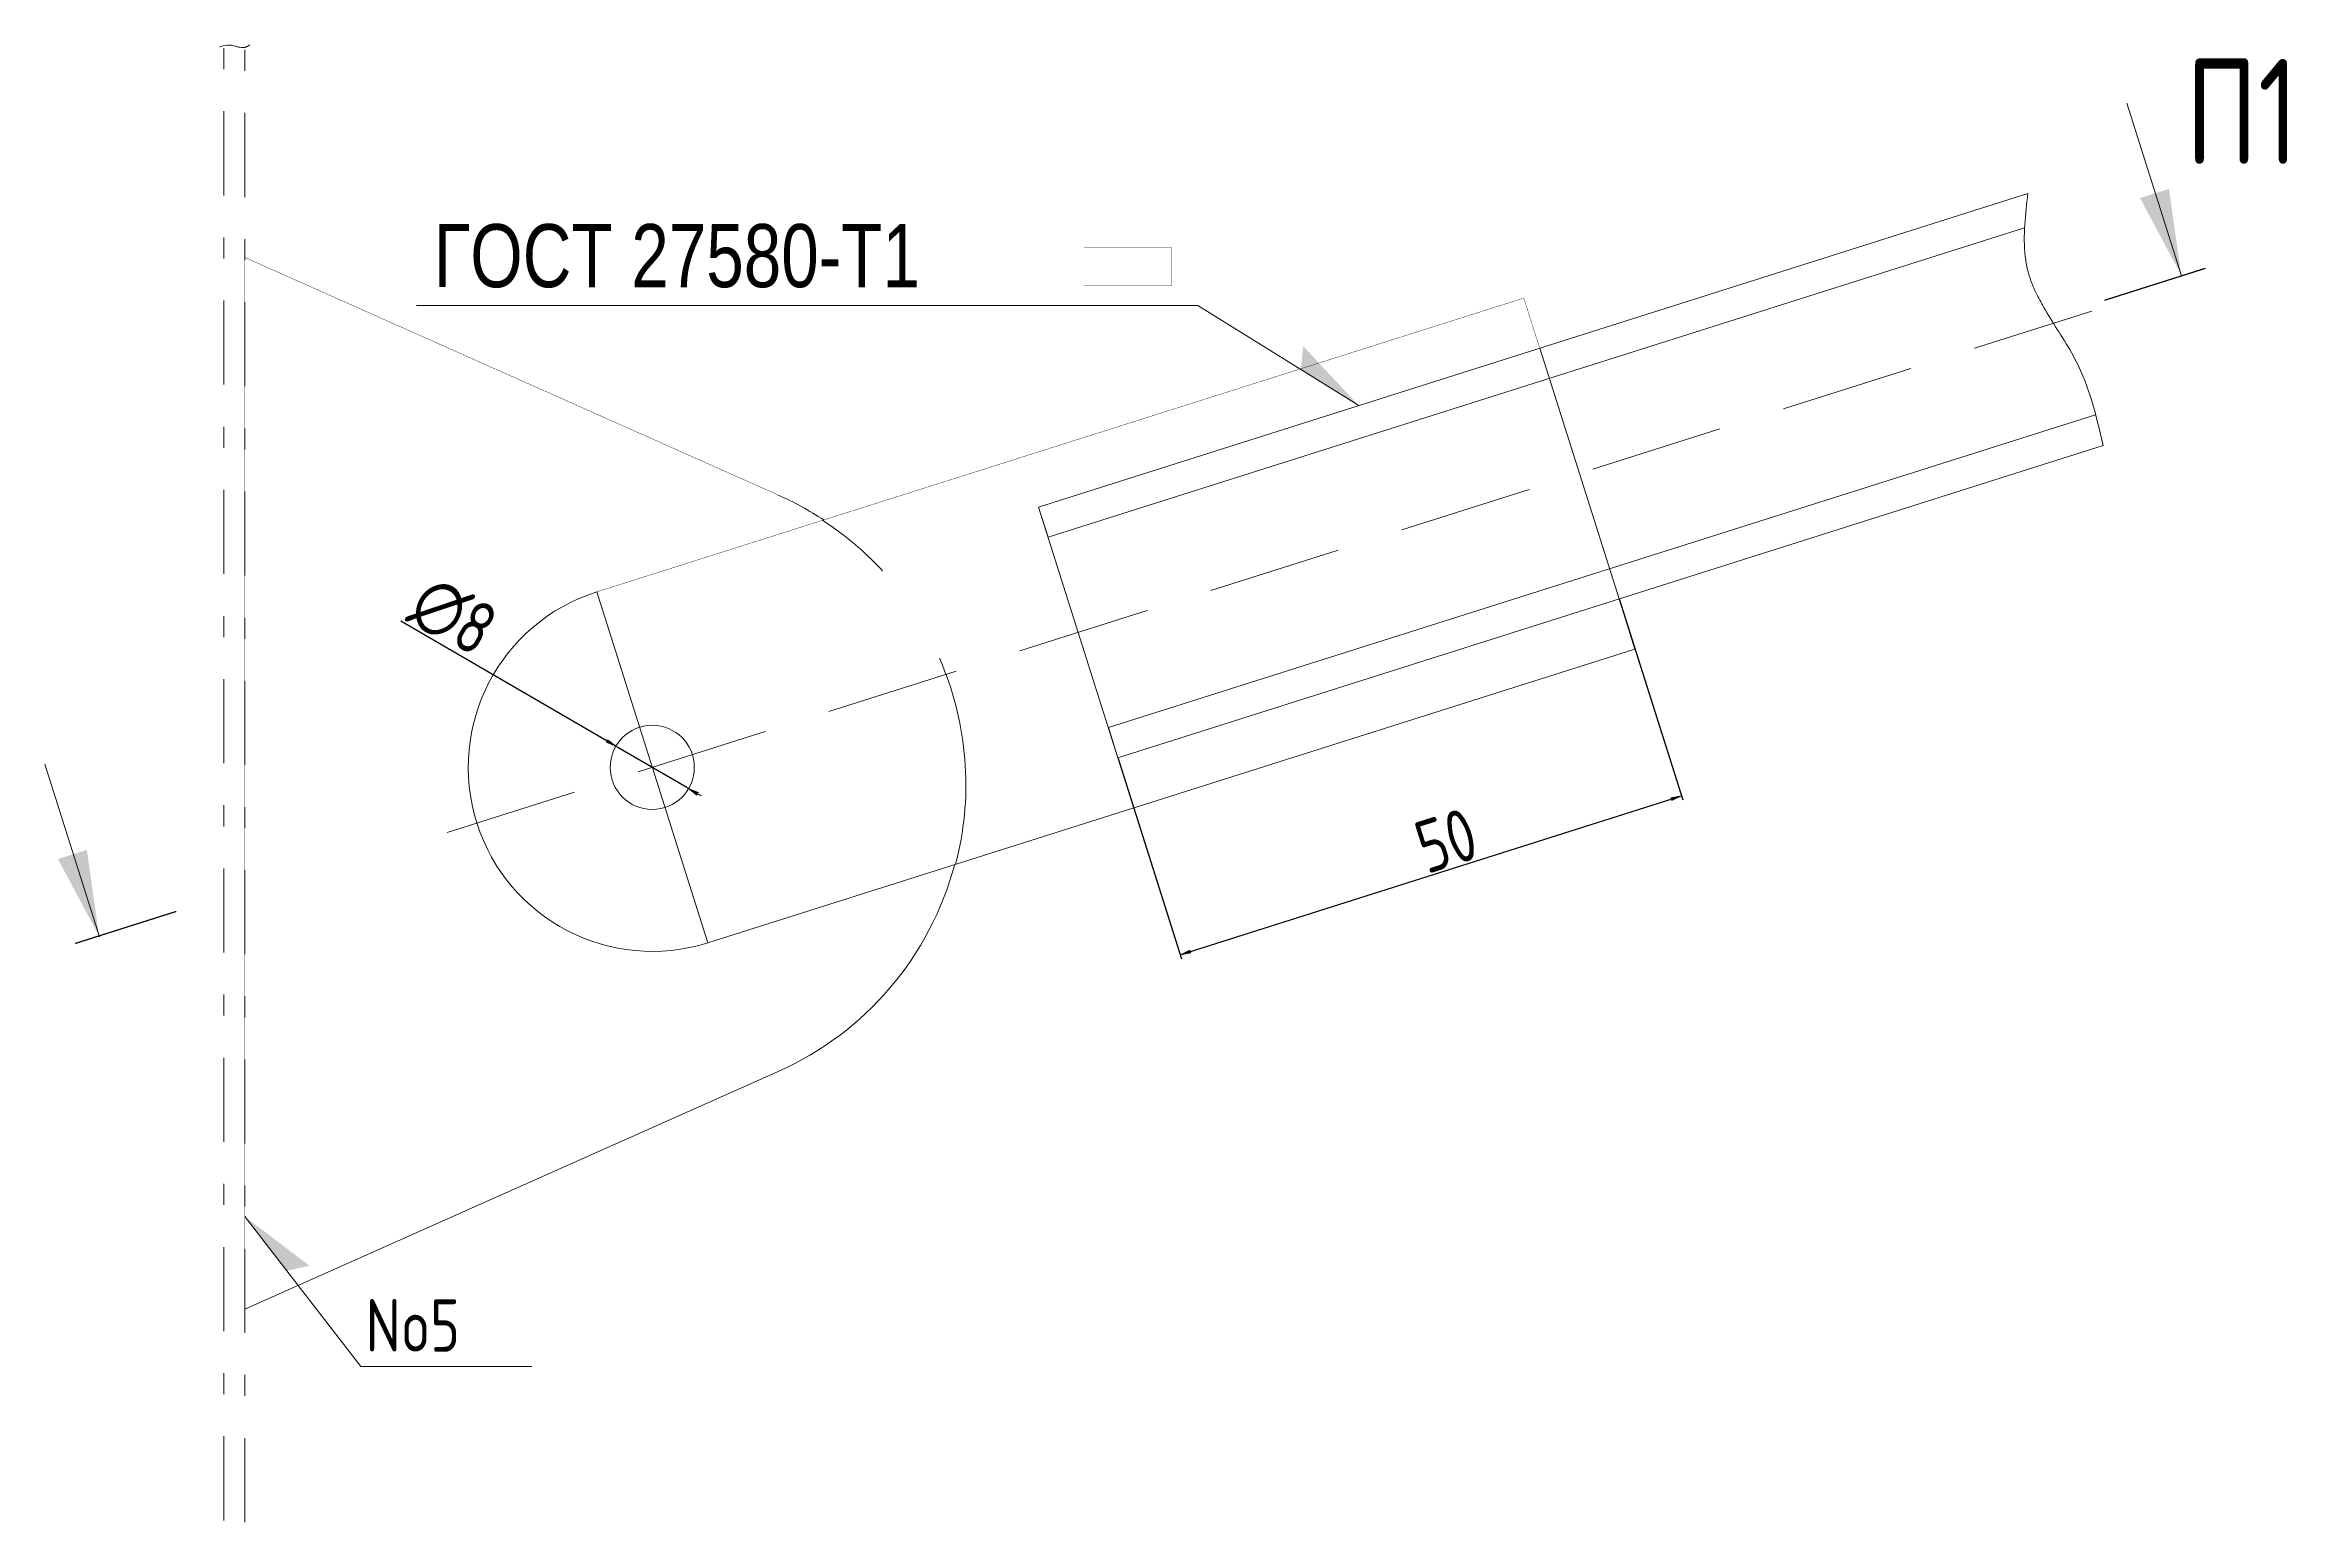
# Model space of a CAD drawing. Header units: millimetres. Extents: x 42007 to 66124, y -556 to 6894.
# Drawn here: x 62014 to 63081, y 796 to 1498 of the extents above; entities that cross this region are included whole.
import ezdxf

# ---------------------------------------------------------------- set-up
doc = ezdxf.new("R2010")
doc.units = ezdxf.units.MM
for name, pattern in [('K5LT32769', [0]), ('K5LT32781', [90, 40, -20, 10, -20]), ('K5LT32782', [150, 100, -50]), ('K5LT32784', [95.25, 63.5, -31.75]), ('K5LT32789', [0]), ('K5LT32790', [520, 450, -30, 10, -30]), ('K5LT_BASIC', [0]), ('K5LT_THIN', [0])]:
    doc.linetypes.add(name, pattern=pattern)
doc.layers.get('Defpoints').update_dxf_attribs({"color": 250})
doc.styles.add('KDIMTEXTSTYLE', font='GOST_AU.SHX', dxfattribs={"width": 0.96, "oblique": 15, "height": 5})
doc.styles.add('KTEXTSTYLE', font='GOST_AU.SHX', dxfattribs={"width": 0.96, "height": 5})
doc.styles.add('style5', font='arial.ttf', dxfattribs={"height": 3})
doc.dimstyles.new('KDIMSTYLE (1.00)', dxfattribs={"dimtxt": 5, "dimasz": 1, "dimexe": 2, "dimexo": 0, "dimgap": 1, "dimtad": 1, "dimtxsty": 'KDIMTEXTSTYLE', "dimsah": 1, "dimcen": 0, "dimdle": 1, "dimadec": 0, "dimazin": 0, "dimtfac": 0.667, "dimtmove": 0, "dimatfit": 3, "dimfxl": 1, "dimtvp": 1, "dimtolj": 1, "dimtzin": 0, "dimarcsym": 0})

# ---------------------------------------------------------------- blocks, each defined once
blk = doc.blocks.new('KDIMARROW_01')
blk.add_hatch(color=0).paths.add_polyline_path([(0, 0), (-5, 0.7), (-4.5, 0), (-5, -0.7)])
at = {"color": 0, "linetype": 'K5LT_THIN', "lineweight": 13}
for p, q in [((-4.5, 0), (-5, 0.7)), ((-5, 0.7), (0, 0)), ((0, 0), (-5, -0.7)), ((-5, -0.7), (-4.5, 0)), ((0, 0), (-1, 0))]:
    blk.add_line(p, q, dxfattribs=at)
blk = doc.blocks.new('*D442')
at = {"color": 0, "lineweight": -2, "transparency": 16777216}
for p, q in [((62762.8, 1235), (62793.1, 1139.4)), ((62524.5, 1159.5), (62554.8, 1063.9)), ((62555.1, 1066.1), (62791.5, 1141))]:
    blk.add_line(p, q, dxfattribs=at)
at = {"layer": 'Defpoints', "color": 0, "transparency": 16777216}
for p in [(62762.8, 1235), (62524.5, 1159.5), (62792.5, 1141.3)]:
    blk.add_point(p, dxfattribs=at)
at = {"color": 0, "lineweight": -2, "transparency": 16777216}
for p, rotation in [((62792.5, 1141.3), 17.57729643305069), ((62554.2, 1065.8), 197.5772964330507)]:
    blk.add_blockref('KDIMARROW_01', p, dxfattribs=dict(at, rotation=rotation))
at = {"color": 7, "transparency": 16777216, "insert": (62680.7, 1120.1), "char_height": 5, "attachment_point": 5, "rotation": 17.5773, "style": 'KDIMTEXTSTYLE'}
blk.add_mtext('\\A1;\\H25.0;\\W0.965;\\Q0;\\H25.0;\\W0.965;\\Q0;\\Q0;50', dxfattribs=at)
blk = doc.blocks.new('KDIMARROW_02')
blk.add_hatch(color=0).paths.add_polyline_path([(4.5, 0), (5, 0.7), (0, 0), (5, -0.7)])
at = {"color": 0, "linetype": 'K5LT_THIN', "lineweight": 18}
for p, q in [((0, 0), (-1, 0)), ((5, 0.7), (0, 0)), ((0, 0), (5, -0.7)), ((0, 0), (7, 0)), ((4.5, 0), (5, 0.7)), ((5, -0.7), (4.5, 0))]:
    blk.add_line(p, q, dxfattribs=at)
blk = doc.blocks.new('*D443')
at = {"color": 0, "lineweight": -2, "transparency": 16777216}
for p, q in [((62285.8, 1164.9), (62183.5, 1224.4)), ((62319.5, 1145.3), (62286.6, 1164.4))]:
    blk.add_line(p, q, dxfattribs=at)
at = {"layer": 'Defpoints', "color": 0, "transparency": 16777216}
for p in [(62285.8, 1164.9), (62320.3, 1144.8)]:
    blk.add_point(p, dxfattribs=at)
at = {"color": 0, "lineweight": -2, "transparency": 16777216}
for p, rotation in [((62285.8, 1164.9), 149.8234899113208), ((62320.3, 1144.8), 329.8234899113207)]:
    blk.add_blockref('KDIMARROW_02', p, dxfattribs=dict(at, rotation=rotation))
at = {"color": 7, "transparency": 16777216, "insert": (62208.3, 1226.7), "char_height": 5, "attachment_point": 5, "rotation": 329.8235, "style": 'KDIMTEXTSTYLE'}
blk.add_mtext('\\A1;\\H25.0;\\W0.965;\\Q0;∅\\H25.0;\\W0.965;\\Q0;\\Q0;8', dxfattribs=at)

msp = doc.modelspace()

# ---------------------------------------------------------------- hatches: boundary and pattern name
for points in [[(63010.584, 1425.529), (63024.357, 1429.893), (63030.133, 1388.99)], [(62611.386, 1343.861), (62612.64, 1355.146), (62639.026, 1326.875)], [(62020.409, 1111.287), (62034.183, 1115.651), (62039.958, 1074.748)], [(62128.974, 915.532), (62140.07, 917.944), (62109.227, 941.271)]]:
    msp.add_hatch(color=7).paths.add_polyline_path(points)

# ---------------------------------------------------------------- linework, layer by layer
at = {"color": 7, "linetype": 'K5LT32781', "lineweight": 18}
for p, q in [((62099.227, 796.834), (62099.227, 1497.958)), ((62109.227, 796.033), (62109.227, 1497.157))]:
    msp.add_line(p, q, dxfattribs=at)
at = {"color": 7, "linetype": 'K5LT32769', "lineweight": 18}
for p, q in [((63030.365, 1388.558), (63004.359, 1470.634)), ((62486.764, 1278.641), (62957.218, 1427.673)), ((62190.909, 1374.491), (62562.467, 1374.491)), ((62562.467, 1374.491), (62639.026, 1326.875)), ((62993.028, 1307.895), (62524.511, 1159.477)), ((62993.028, 1307.895), (62524.511, 1159.477)), ((62524.513, 1159.477), (62993.028, 1307.895)), ((62486.764, 1278.641), (62524.511, 1159.477)), ((62486.764, 1278.641), (62491.294, 1264.341)), ((62486.764, 1278.641), (62524.511, 1159.477)), ((62276.629, 1238.294), (62329.475, 1071.475)), ((62770.378, 1211.132), (62762.827, 1234.971)), ((62329.471, 1071.488), (62770.378, 1211.132)), ((62524.513, 1159.477), (62519.983, 1173.777)), ((62040.19, 1074.315), (62014.184, 1156.391)), ((62109.227, 897.336), (62362.953, 1010.304)), ((62164.49, 870.035), (62109.227, 941.271)), ((62245.717, 870.035), (62164.49, 870.035))]:
    msp.add_line(p, q, dxfattribs=at)
at = {"color": 7, "linetype": 'K5LT32789', "lineweight": 18}
for p, q in [((62491.294, 1264.341), (62955.688, 1411.454)), ((62519.983, 1173.777), (62989.475, 1322.504))]:
    msp.add_line(p, q, dxfattribs=at)
at = {"color": 7, "linetype": 'K5LT32784', "lineweight": 18}
msp.add_line((62205.48, 1123.954), (62987.589, 1371.765), dxfattribs=at)
at = {"color": 7, "linetype": 'K5LT32790', "lineweight": 18}
msp.add_line((62725.082, 1354.136), (62762.831, 1234.972), dxfattribs=at)
at = {"color": 7, "linetype": 'K5LT32769', "const_width": 0.18}
for points in [[(62362.953, 1284.366), (62109.227, 1397.336), (62109.227, 897.336)], [(62508.203, 1401.888), (62550.108, 1401.888), (62550.108, 1383.993), (62508.203, 1383.993)], [(62725.082, 1354.136), (62717.526, 1377.99), (62276.629, 1238.294)]]:
    msp.add_lwpolyline(points, dxfattribs=at)
at = {"color": 5, "linetype": 'K5LT_BASIC', "true_color": 0x0000ff, "const_width": 0.6}
for points in [[(63041.764, 1392.17), (62993.641, 1376.922)], [(62028.559, 1071.136), (62076.682, 1086.384)]]:
    msp.add_lwpolyline(points, dxfattribs=at)
at = {"color": 7, "linetype": 'K5LT32769', "lineweight": 18}
msp.add_circle((62303.052, 1154.884), 20, dxfattribs=at)
for centre, radius, start, end in [((62301.941, 1147.335), 150, 56.559694, 65.999142), ((62303.057, 1154.886), 87.494, 107.580738, 197.57743), ((62303.057, 1154.886), 87.495, 197.577439, 287.574215), ((62301.941, 1147.335), 150, 294.000595, 345.062841)]:
    msp.add_arc(centre, radius, start, end, dxfattribs=at)
at = {"color": 7, "linetype": 'K5LT32782', "lineweight": 18}
msp.add_arc((62302.188, 1146.667), 150, 345.384658, 56.910144, dxfattribs=at)
at = {"color": 7, "linetype": 'K5LT32769', "lineweight": 18}
for points, knots in [([(62097.169, 1497.295), (62098.365, 1497.711), (62099.889, 1498.248), (62101.73, 1498.326), (62102.595, 1498.25), (62103.609, 1498.059), (62104.835, 1497.73), (62106.182, 1497.35), (62107.382, 1497.104), (62108.307, 1497.046), (62108.944, 1497.096), (62109.432, 1497.197), (62109.851, 1497.338), (62110.288, 1497.539), (62110.882, 1497.88), (62111.326, 1498.185), (62111.61, 1498.38)], [0, 0, 0, 0, 4.09341725, 5.03244606, 5.86744907, 6.86029825, 8.32432963, 9.91970882, 11.33196018, 12.22774819, 12.86913004, 13.36762769, 13.81295552, 14.27995384, 14.90021085, 16, 16, 16, 16]), ([(62957.218, 1427.673), (62956.165, 1417.885), (62954.542, 1405.515), (62956.916, 1391.699), (62958.697, 1385.938), (62961.246, 1379.951), (62965.401, 1372.229), (62971.322, 1362.908), (62978.149, 1352.244), (62983.653, 1341.043), (62988.757, 1326.246), (62991.34, 1315.175), (62993.028, 1307.895)], [0, 0, 0, 0, 2.80575441, 3.41977288, 3.93165216, 4.49869087, 5.24746662, 6.39543921, 7.60425715, 8.80621781, 9.89692167, 12, 12, 12, 12])]:
    msp.add_open_spline(points, degree=3, knots=knots, dxfattribs=at)

# ---------------------------------------------------------------- texts
at = {"color": 7, "insert": (63032.228, 1491.688), "char_height": 2.5, "attachment_point": 1, "rotation": 359.99983, "style": 'KTEXTSTYLE'}
msp.add_mtext('\\H3.5;\\W0.965;\\Q15;\\Q0;\\H50.00;П1', dxfattribs=at)
at = {"color": 7, "attachment_point": 1}
for s, insert, char_height, style in [('\\H3.5;\\W0.965;\\Q15;\\Q0;\\W0.765;\\H30.00;ГОСТ 27580-T1', (62199.145, 1413.163), 3, 'style5'), ('\\H3.5;\\W0.965;\\Q15;\\Q0;\\H25.00;No5', (62166.72, 902.041), 2.5, 'KTEXTSTYLE')]:
    msp.add_mtext(s, dxfattribs=dict(at, insert=insert, char_height=char_height, style=style))

# ---------------------------------------------------------------- dimensions: what is measured, and where the dimension line sits
at = {"color": 7}
dim = msp.add_diameter_dim_2p(p1=(62320.342, 1144.831), p2=(62285.763, 1164.938), text='\\H25.0;\\W0.965;\\Q0;∅\\H25.0;\\W0.965;\\Q0;\\Q0;8', dimstyle='KDIMSTYLE (1.00)', override={"dimblk1": 'KDIMARROW_02', "dimblk2": 'KDIMARROW_02', "dimclrt": 7, "dimatfit": 2, "dimtolj": 1}, dxfattribs=at)
dim.commit()
dim.dimension.update_dxf_attribs({"geometry": '*D443', "text_midpoint": (62201.043, 1214.199), "dimtype": 163})
dim = msp.add_linear_dim(base=(62792.492, 1141.328), p1=(62524.513, 1159.477), p2=(62762.827, 1234.971), angle=17.577296, text='\\H25.0;\\W0.965;\\Q0;\\H25.0;\\W0.965;\\Q0;\\Q0;50', dimstyle='KDIMSTYLE (1.00)', override={"dimexo": 0, "dimblk1": 'KDIMARROW_01', "dimblk2": 'KDIMARROW_01', "dimse1": 0, "dimse2": 0, "dimclrt": 7, "dimtolj": 1}, dxfattribs=at)
dim.commit()
dim.dimension.update_dxf_attribs({"geometry": '*D442', "text_midpoint": (62684.767, 1107.203), "dimtype": 161})

doc.saveas('drawing.dxf')
